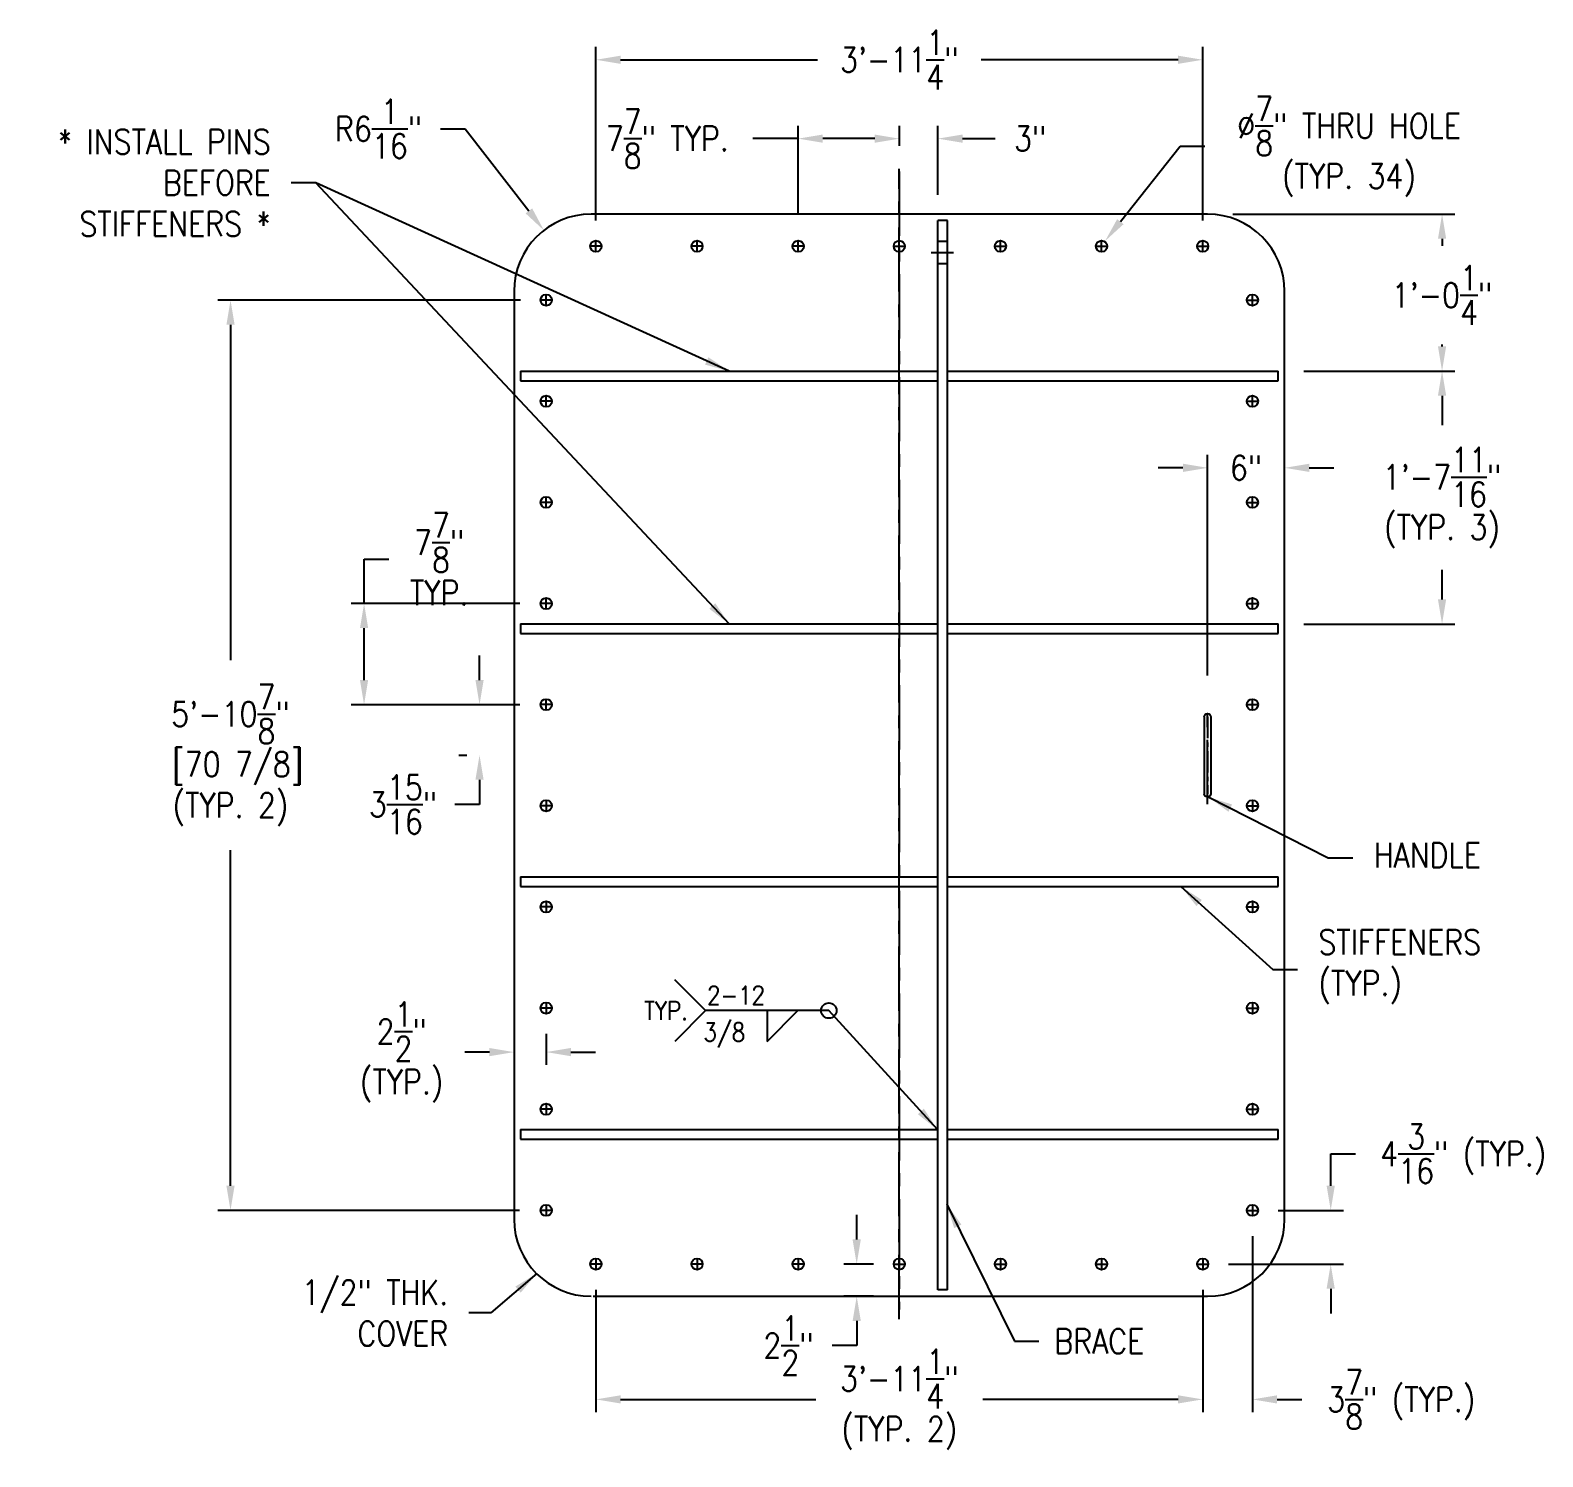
# Model space of a CAD drawing. Extents: x -219 to 1080, y 12 to 426.
# Drawn here: x -219 to -101.2, y 177.7 to 288.8 of the extents above; entities that cross this region are included whole.
import ezdxf
from ezdxf.enums import TextEntityAlignment as Align

# ---------------------------------------------------------------- set-up
doc = ezdxf.new("R2010")
doc.units = 0
doc.header["$LTSCALE"] = 4
doc.header["$MEASUREMENT"] = 0
doc.header["$PDMODE"] = 33
doc.header["$PDSIZE"] = -0.5
doc.linetypes.add('CENTER', pattern=[2, 1.25, -0.25, 0.25, -0.25])
doc.layers.get('Defpoints').update_dxf_attribs({"linetype": 'CONTINUOUS'})
for name, color, linetype in [('CENTER', 6, 'CENTER'), ('COVER', 3, 'CONTINUOUS'), ('DIM', 1, 'CONTINUOUS'), ('EXTERNALS', 3, 'CONTINUOUS'), ('HANDLE', 2, 'CONTINUOUS'), ('muoto', 4, 'CONTINUOUS'), ('SHOP TAG', 11, 'CONTINUOUS')]:
    doc.layers.add(name, color=color, linetype=linetype)
doc.styles.add('ROMANS', font='ROMANS.shx', dxfattribs={"width": 0.85, "height": 1.92})
doc.styles.get("Standard").update_dxf_attribs({"font": 'sanss___.ttf'})
doc.dimstyles.get("Standard").update_dxf_attribs({"dimtxt": 0.18, "dimasz": 0.18, "dimexe": 0.18, "dimexo": 0.0625, "dimgap": 0.09, "dimtad": 0, "dimtih": 1, "dimtoh": 1, "dimdec": 4, "dimzin": 0, "dimdsep": 46, "dimtxsty": 'Standard', "dimcen": 0.09, "dimadec": 0, "dimazin": 0, "dimtfac": 1, "dimtdec": 4, "dimtofl": 0, "dimtmove": 0, "dimatfit": 3, "dimfxl": 1, "dimtolj": 1, "dimtzin": 0, "dimarcsym": 0})

# ---------------------------------------------------------------- blocks, each defined once
blk = doc.blocks.new('*D49')
at = {"layer": 'Defpoints', "color": 0, "transparency": 16777216}
for p in [(-178.79, 267.8), (-203.37, 196.93), (-178.86, 196.93)]:
    blk.add_point(p, dxfattribs=at)
at = {"layer": 'DIM', "color": 0, "lineweight": -2, "transparency": 16777216}
for p, q in [((-180.79, 267.8), (-204.37, 267.8)), ((-203.37, 265.88), (-203.37, 239.77)), ((-203.37, 198.85), (-203.37, 224.96)), ((-180.86, 196.93), (-204.37, 196.93))]:
    blk.add_line(p, q, dxfattribs=at)
at = {"layer": 'DIM', "color": 0, "transparency": 16777216}
for points in [[(-203.69, 265.88), (-203.05, 265.88), (-203.37, 267.8)], [(-203.69, 198.85), (-203.05, 198.85), (-203.37, 196.93)]]:
    blk.add_solid(points, dxfattribs=at)
at = {"layer": 'DIM', "color": 0, "transparency": 16777216, "insert": (-203.37, 232.37), "char_height": 1.92, "attachment_point": 5, "style": 'ROMANS'}
blk.add_mtext('\\A1;5\'-10{\\H1x;\\S7/8;}"\\P [70 7/8]\\P(TYP. 2)', dxfattribs=at)
blk = doc.blocks.new('*D50')
at = {"layer": 'Defpoints', "color": 0, "transparency": 16777216}
for p in [(-123.79, 196.93), (-117.7, 196.93), (-127.67, 192.74)]:
    blk.add_point(p, dxfattribs=at)
at = {"layer": 'DIM', "color": 0, "lineweight": -2, "transparency": 16777216}
for p, q in [((-117.7, 198.85), (-117.7, 201.33)), ((-117.7, 201.33), (-115.78, 201.33)), ((-121.79, 196.93), (-116.7, 196.93)), ((-125.67, 192.74), (-116.7, 192.74)), ((-117.7, 190.82), (-117.7, 188.9))]:
    blk.add_line(p, q, dxfattribs=at)
at = {"layer": 'DIM', "color": 0, "transparency": 16777216}
for points in [[(-118.02, 198.85), (-117.38, 198.85), (-117.7, 196.93)], [(-118.02, 190.82), (-117.38, 190.82), (-117.7, 192.74)]]:
    blk.add_solid(points, dxfattribs=at)
at = {"layer": 'DIM', "color": 0, "transparency": 16777216, "insert": (-107.38, 201.33), "char_height": 1.92, "attachment_point": 5, "style": 'ROMANS'}
blk.add_mtext('\\A1;4{\\H1x;\\S3/16;}" (TYP.)', dxfattribs=at)
blk = doc.blocks.new('*D51')
at = {"layer": 'Defpoints', "color": 0, "transparency": 16777216}
for p in [(-174.92, 192.74), (-127.67, 192.74), (-127.67, 182.21)]:
    blk.add_point(p, dxfattribs=at)
at = {"layer": 'DIM', "color": 0, "lineweight": -2, "transparency": 16777216}
for p, q in [((-174.92, 190.74), (-174.92, 181.21)), ((-127.67, 190.74), (-127.67, 181.21)), ((-173, 182.21), (-157.79, 182.21)), ((-129.59, 182.21), (-144.8, 182.21))]:
    blk.add_line(p, q, dxfattribs=at)
at = {"layer": 'DIM', "color": 0, "transparency": 16777216}
for points in [[(-173, 182.53), (-173, 181.89), (-174.92, 182.21)], [(-129.59, 182.53), (-129.59, 181.89), (-127.67, 182.21)]]:
    blk.add_solid(points, dxfattribs=at)
at = {"layer": 'DIM', "color": 0, "transparency": 16777216, "insert": (-151.29, 182.21), "char_height": 1.92, "attachment_point": 5, "style": 'ROMANS'}
blk.add_mtext('\\A1;3\'-11{\\H1x;\\S1/4;}"\\P(TYP. 2)', dxfattribs=at)
blk = doc.blocks.new('*D52')
at = {"layer": 'Defpoints', "color": 0, "transparency": 16777216}
for p in [(-123.79, 196.93), (-127.67, 192.74), (-123.79, 182.21)]:
    blk.add_point(p, dxfattribs=at)
at = {"layer": 'DIM', "color": 0, "lineweight": -2, "transparency": 16777216}
for p, q in [((-123.79, 194.93), (-123.79, 181.21)), ((-127.67, 190.74), (-127.67, 181.21)), ((-129.59, 182.21), (-131.51, 182.21)), ((-121.87, 182.21), (-119.95, 182.21))]:
    blk.add_line(p, q, dxfattribs=at)
at = {"layer": 'DIM', "color": 0, "transparency": 16777216}
for points in [[(-129.59, 182.53), (-129.59, 181.89), (-127.67, 182.21)], [(-121.87, 182.53), (-121.87, 181.89), (-123.79, 182.21)]]:
    blk.add_solid(points, dxfattribs=at)
at = {"layer": 'DIM', "color": 0, "transparency": 16777216, "insert": (-112.21, 182.21), "char_height": 1.92, "attachment_point": 5, "style": 'ROMANS'}
blk.add_mtext('\\A1;3{\\H1x;\\S7/8;}" (TYP.)', dxfattribs=at)
blk = doc.blocks.new('*D53')
at = {"layer": 'Defpoints', "color": 0, "transparency": 16777216}
for p in [(-181.29, 212.68), (-178.79, 212.68), (-181.29, 209.25)]:
    blk.add_point(p, dxfattribs=at)
at = {"layer": 'DIM', "color": 0, "lineweight": -2, "transparency": 16777216}
for p, q in [((-181.29, 210.68), (-181.29, 208.25)), ((-178.79, 210.68), (-178.79, 208.25)), ((-183.21, 209.25), (-185.13, 209.25)), ((-176.87, 209.25), (-174.95, 209.25))]:
    blk.add_line(p, q, dxfattribs=at)
at = {"layer": 'DIM', "color": 0, "transparency": 16777216}
for points in [[(-183.21, 209.57), (-183.21, 208.93), (-181.29, 209.25)], [(-176.87, 209.57), (-176.87, 208.93), (-178.79, 209.25)]]:
    blk.add_solid(points, dxfattribs=at)
at = {"layer": 'DIM', "color": 0, "transparency": 16777216, "insert": (-190.04, 209.25), "char_height": 1.92, "attachment_point": 5, "style": 'ROMANS'}
blk.add_mtext('\\A1;2{\\H1x;\\S1/2;}"\\P(TYP.)', dxfattribs=at)
blk = doc.blocks.new('*D54')
at = {"layer": 'Defpoints', "color": 0, "transparency": 16777216}
for p in [(-154.61, 192.74), (-151.29, 192.74), (-151.29, 190.24)]:
    blk.add_point(p, dxfattribs=at)
at = {"layer": 'DIM', "color": 0, "lineweight": -2, "transparency": 16777216}
for p, q in [((-154.61, 194.66), (-154.61, 196.58)), ((-153.29, 192.74), (-155.61, 192.74)), ((-153.29, 190.24), (-155.61, 190.24)), ((-154.61, 188.32), (-154.61, 186.4)), ((-154.61, 186.4), (-156.53, 186.4))]:
    blk.add_line(p, q, dxfattribs=at)
at = {"layer": 'DIM', "color": 0, "transparency": 16777216}
for points in [[(-154.93, 194.66), (-154.29, 194.66), (-154.61, 192.74)], [(-154.93, 188.32), (-154.29, 188.32), (-154.61, 190.24)]]:
    blk.add_solid(points, dxfattribs=at)
at = {"layer": 'DIM', "color": 0, "transparency": 16777216, "insert": (-159.92, 186.4), "char_height": 1.92, "attachment_point": 5, "style": 'ROMANS'}
blk.add_mtext('\\A1;2{\\H1x;\\S1/2;}"', dxfattribs=at)
blk = doc.blocks.new('*D73')
at = {"layer": 'Defpoints', "color": 0, "transparency": 16777216}
for p in [(-127.67, 286.51), (-174.92, 271.99), (-127.67, 271.99)]:
    blk.add_point(p, dxfattribs=at)
at = {"layer": 'DIM', "color": 0, "lineweight": -2, "transparency": 16777216}
for p, q in [((-174.92, 273.99), (-174.92, 287.51)), ((-127.67, 273.99), (-127.67, 287.51)), ((-173, 286.51), (-157.67, 286.51)), ((-129.59, 286.51), (-144.91, 286.51))]:
    blk.add_line(p, q, dxfattribs=at)
at = {"layer": 'DIM', "color": 0, "transparency": 16777216}
for points in [[(-173, 286.83), (-173, 286.19), (-174.92, 286.51)], [(-129.59, 286.83), (-129.59, 286.19), (-127.67, 286.51)]]:
    blk.add_solid(points, dxfattribs=at)
at = {"layer": 'DIM', "color": 0, "transparency": 16777216, "insert": (-151.29, 286.51), "char_height": 1.92, "attachment_point": 5, "style": 'ROMANS'}
blk.add_mtext('\\A1;3\'-11{\\H1x;\\S1/4;}"', dxfattribs=at)
blk = doc.blocks.new('*D75')
at = {"layer": 'Defpoints', "color": 0, "transparency": 16777216}
for p in [(-121.29, 254.74), (-127.29, 236.56), (-121.29, 232.37)]:
    blk.add_point(p, dxfattribs=at)
at = {"layer": 'DIM', "color": 0, "lineweight": -2, "transparency": 16777216}
for p, q in [((-127.29, 238.56), (-127.29, 255.74)), ((-121.29, 234.37), (-121.29, 255.74)), ((-129.21, 254.74), (-131.13, 254.74)), ((-119.37, 254.74), (-117.45, 254.74))]:
    blk.add_line(p, q, dxfattribs=at)
at = {"layer": 'DIM', "color": 0, "transparency": 16777216}
for points in [[(-129.21, 255.06), (-129.21, 254.42), (-127.29, 254.74)], [(-119.37, 255.06), (-119.37, 254.42), (-121.29, 254.74)]]:
    blk.add_solid(points, dxfattribs=at)
at = {"layer": 'DIM', "color": 0, "transparency": 16777216, "insert": (-124.29, 254.74), "char_height": 1.92, "attachment_point": 5, "style": 'ROMANS'}
blk.add_mtext('\\A1;6"', dxfattribs=at)
blk = doc.blocks.new('*D76')
at = {"layer": 'Defpoints', "color": 0, "transparency": 16777216}
for p in [(-121.79, 262.27), (-121.79, 242.58), (-109.03, 242.58)]:
    blk.add_point(p, dxfattribs=at)
at = {"layer": 'DIM', "color": 0, "lineweight": -2, "transparency": 16777216}
for p, q in [((-119.79, 262.27), (-108.03, 262.27)), ((-109.03, 260.35), (-109.03, 258.05)), ((-109.03, 244.5), (-109.03, 246.8)), ((-119.79, 242.58), (-108.03, 242.58))]:
    blk.add_line(p, q, dxfattribs=at)
at = {"layer": 'DIM', "color": 0, "transparency": 16777216}
for points in [[(-109.35, 260.35), (-108.71, 260.35), (-109.03, 262.27)], [(-109.35, 244.5), (-108.71, 244.5), (-109.03, 242.58)]]:
    blk.add_solid(points, dxfattribs=at)
at = {"layer": 'DIM', "color": 0, "transparency": 16777216, "insert": (-109.03, 252.42), "char_height": 1.92, "attachment_point": 5, "style": 'ROMANS'}
blk.add_mtext('\\A1;1\'-7{\\H1x;\\S11/16;}"\\P(TYP. 3)', dxfattribs=at)
blk = doc.blocks.new('*D77')
at = {"layer": 'Defpoints', "color": 0, "transparency": 16777216}
for p in [(-127.32, 274.49), (-121.79, 262.27), (-109.03, 262.27)]:
    blk.add_point(p, dxfattribs=at)
at = {"layer": 'DIM', "color": 0, "lineweight": -2, "transparency": 16777216}
for p, q in [((-125.32, 274.49), (-108.03, 274.49)), ((-109.03, 272.57), (-109.03, 272.02)), ((-109.03, 264.19), (-109.03, 264.34)), ((-119.79, 262.27), (-108.03, 262.27))]:
    blk.add_line(p, q, dxfattribs=at)
at = {"layer": 'DIM', "color": 0, "transparency": 16777216}
for points in [[(-109.35, 272.57), (-108.71, 272.57), (-109.03, 274.49)], [(-109.35, 264.19), (-108.71, 264.19), (-109.03, 262.27)]]:
    blk.add_solid(points, dxfattribs=at)
at = {"layer": 'DIM', "color": 0, "transparency": 16777216, "insert": (-109.03, 268.18), "char_height": 1.92, "attachment_point": 5, "style": 'ROMANS'}
blk.add_mtext('\\A1;1\'-0{\\H1x;\\S1/4;}"', dxfattribs=at)
blk = doc.blocks.new('*D78')
at = {"layer": 'Defpoints', "color": 0, "transparency": 16777216}
for p in [(-135.27, 272.4), (-135.82, 271.72)]:
    blk.add_point(p, dxfattribs=at)
at = {"layer": 'DIM', "color": 0, "lineweight": -2, "transparency": 16777216}
for p, q in [((-129.43, 279.76), (-134.08, 273.9)), ((-127.51, 279.76), (-129.43, 279.76))]:
    blk.add_line(p, q, dxfattribs=at)
at = {"layer": 'DIM', "color": 0, "transparency": 16777216}
blk.add_solid([(-134.33, 274.1), (-133.83, 273.71), (-135.27, 272.4)], dxfattribs=at)
at = {"layer": 'DIM', "color": 0, "transparency": 16777216, "insert": (-116.27, 279.76), "char_height": 1.92, "attachment_point": 5, "style": 'ROMANS'}
blk.add_mtext('\\A1;∅{\\H1x;\\S7/8;}" THRU HOLE\\P(TYP. 34)', dxfattribs=at)
blk = doc.blocks.new('*D79')
at = {"layer": 'Defpoints', "color": 0, "transparency": 16777216}
for p in [(-159.17, 280.37), (-151.29, 277.81), (-159.17, 272.43)]:
    blk.add_point(p, dxfattribs=at)
at = {"layer": 'DIM', "color": 0, "lineweight": -2, "transparency": 16777216}
for p, q in [((-159.17, 280.37), (-162.71, 280.37)), ((-159.17, 274.43), (-159.17, 281.37)), ((-153.21, 280.37), (-157.25, 280.37)), ((-151.29, 279.81), (-151.29, 281.37))]:
    blk.add_line(p, q, dxfattribs=at)
at = {"layer": 'DIM', "color": 0, "transparency": 16777216}
for points in [[(-157.25, 280.69), (-157.25, 280.05), (-159.17, 280.37)], [(-153.21, 280.69), (-153.21, 280.05), (-151.29, 280.37)]]:
    blk.add_solid(points, dxfattribs=at)
at = {"layer": 'DIM', "color": 0, "transparency": 16777216, "insert": (-169.36, 280.37), "char_height": 1.92, "attachment_point": 5, "style": 'ROMANS'}
blk.add_mtext('\\A1;7{\\H1x;\\S7/8;}" TYP.', dxfattribs=at)
blk = doc.blocks.new('*D80')
at = {"layer": 'Defpoints', "color": 0, "transparency": 16777216}
for p in [(-151.29, 280.37), (-151.29, 277.81), (-148.29, 273.99)]:
    blk.add_point(p, dxfattribs=at)
at = {"layer": 'DIM', "color": 0, "lineweight": -2, "transparency": 16777216}
for p, q in [((-153.21, 280.37), (-155.13, 280.37)), ((-151.29, 279.81), (-151.29, 281.37)), ((-148.29, 275.99), (-148.29, 281.37)), ((-146.37, 280.37), (-143.83, 280.37))]:
    blk.add_line(p, q, dxfattribs=at)
at = {"layer": 'DIM', "color": 0, "transparency": 16777216}
for points in [[(-153.21, 280.69), (-153.21, 280.05), (-151.29, 280.37)], [(-146.37, 280.69), (-146.37, 280.05), (-148.29, 280.37)]]:
    blk.add_solid(points, dxfattribs=at)
at = {"layer": 'DIM', "color": 0, "transparency": 16777216, "insert": (-141.1, 280.37), "char_height": 1.92, "attachment_point": 5, "style": 'ROMANS'}
blk.add_mtext('\\A1;3"', dxfattribs=at)
blk = doc.blocks.new('A$C2AA304DA')
at = {"layer": 'CENTER'}
blk.add_line((-9, 0), (9, 0), dxfattribs=at)
at = {"layer": 'HANDLE'}
for p, q in [((-9, 0.75), (9, 0.75)), ((-9, -0.75), (9, -0.75))]:
    blk.add_line(p, q, dxfattribs=at)
for centre, start, end in [((-9, 0), 90, 270), ((9, 0), 270, 90)]:
    blk.add_arc(centre, 0.75, start, end, dxfattribs=at)
blk = doc.blocks.new('A$C671220FA')
at = {"layer": 'CENTER'}
blk.add_line((0, -3.8), (0, 4.2), dxfattribs=at)
at = {"layer": 'CENTER', "xscale": 0.3333333333333428, "yscale": 0.3333333333333428, "zscale": 0.3333333333333428, "rotation": 270}
blk.add_blockref('A$C2AA304DA', (0, 0), dxfattribs=at)
blk = doc.blocks.new('*D81')
at = {"layer": 'Defpoints', "color": 0, "transparency": 16777216}
for p in [(-183.98, 236.3), (-178.85, 236.3), (-183.59, 232.37)]:
    blk.add_point(p, dxfattribs=at)
at = {"layer": 'DIM', "color": 0, "lineweight": -2, "transparency": 16777216}
for p, q in [((-183.98, 238.22), (-183.98, 240.14)), ((-180.85, 236.3), (-184.98, 236.3)), ((-185.59, 232.37), (-184.98, 232.37)), ((-183.98, 230.45), (-183.98, 228.53)), ((-183.98, 228.53), (-185.9, 228.53))]:
    blk.add_line(p, q, dxfattribs=at)
at = {"layer": 'DIM', "color": 0, "transparency": 16777216}
for points in [[(-184.3, 238.22), (-183.66, 238.22), (-183.98, 236.3)], [(-184.3, 230.45), (-183.66, 230.45), (-183.98, 232.37)]]:
    blk.add_solid(points, dxfattribs=at)
at = {"layer": 'DIM', "color": 0, "transparency": 16777216, "insert": (-189.94, 228.53), "char_height": 1.92, "attachment_point": 5, "style": 'ROMANS'}
blk.add_mtext('\\A1;3{\\H1x;\\S15/16;}"', dxfattribs=at)
blk = doc.blocks.new('*D82')
at = {"layer": 'Defpoints', "color": 0, "transparency": 16777216}
for p in [(-192.97, 244.18), (-178.85, 244.18), (-178.85, 236.3)]:
    blk.add_point(p, dxfattribs=at)
at = {"layer": 'DIM', "color": 0, "lineweight": -2, "transparency": 16777216}
for p, q in [((-192.97, 244.18), (-192.97, 247.64)), ((-192.97, 247.64), (-191.05, 247.64)), ((-180.85, 244.18), (-193.97, 244.18)), ((-192.97, 238.22), (-192.97, 242.26)), ((-180.85, 236.3), (-193.97, 236.3))]:
    blk.add_line(p, q, dxfattribs=at)
at = {"layer": 'DIM', "color": 0, "transparency": 16777216}
for points in [[(-193.29, 242.26), (-192.65, 242.26), (-192.97, 244.18)], [(-193.29, 238.22), (-192.65, 238.22), (-192.97, 236.3)]]:
    blk.add_solid(points, dxfattribs=at)
at = {"layer": 'DIM', "color": 0, "transparency": 16777216, "insert": (-187.12, 247.64), "char_height": 1.92, "attachment_point": 5, "style": 'ROMANS'}
blk.add_mtext('\\A1;7{\\H1x;\\S7/8;}" \\PTYP.', dxfattribs=at)
blk = doc.blocks.new('*D83')
at = {"layer": 'Defpoints', "color": 0, "transparency": 16777216}
for p in [(-178.96, 273.22), (-175.26, 268.46)]:
    blk.add_point(p, dxfattribs=at)
at = {"layer": 'DIM', "color": 0, "lineweight": -2, "transparency": 16777216}
for p, q in [((-187.01, 281.13), (-185.09, 281.13)), ((-185.09, 281.13), (-180.14, 274.74))]:
    blk.add_line(p, q, dxfattribs=at)
at = {"layer": 'DIM', "color": 0, "transparency": 16777216}
blk.add_solid([(-179.88, 274.94), (-180.39, 274.55), (-178.96, 273.22)], dxfattribs=at)
at = {"layer": 'DIM', "color": 0, "transparency": 16777216, "insert": (-191.84, 281.13), "char_height": 1.92, "attachment_point": 5, "style": 'ROMANS'}
blk.add_mtext('\\A1;R6{\\H1x;\\S1/16;}"', dxfattribs=at)

msp = doc.modelspace()

# ---------------------------------------------------------------- linework, layer by layer
at = {"layer": 'CENTER'}
for p, q in [((-151.29321, 188.46356), (-151.29321, 278.02449)), ((-151.29321, 277.81166), (-151.29321, 189.20454)), ((-174.91821, 271.53775), (-174.91821, 272.44326)), ((-167.04321, 271.53775), (-167.04321, 272.44326)), ((-159.16821, 271.53775), (-159.16821, 272.44326)), ((-151.29321, 271.53775), (-151.29321, 272.44326)), ((-143.41821, 271.53775), (-143.41821, 272.44326)), ((-135.54321, 271.53775), (-135.54321, 272.44326)), ((-127.66821, 271.53775), (-127.66821, 272.44326)), ((-174.45715, 271.9905), (-175.37927, 271.9905)), ((-166.58215, 271.9905), (-167.50427, 271.9905)), ((-158.70715, 271.9905), (-159.62927, 271.9905)), ((-151.75427, 271.9905), (-150.83215, 271.9905)), ((-147.07265, 271.4905), (-148.81941, 271.4905)), ((-143.87927, 271.9905), (-142.95715, 271.9905)), ((-136.00427, 271.9905), (-135.08215, 271.9905)), ((-128.12927, 271.9905), (-127.20715, 271.9905)), ((-178.3287, 267.803), (-179.25082, 267.803)), ((-178.78976, 267.35025), (-178.78976, 268.25576)), ((-124.25427, 267.803), (-123.33215, 267.803)), ((-123.79321, 267.35025), (-123.79321, 268.25576)), ((-178.78976, 259.47525), (-178.78976, 260.38076)), ((-123.79321, 259.47525), (-123.79321, 260.38076)), ((-178.3287, 259.928), (-179.25082, 259.928)), ((-124.25427, 259.928), (-123.33215, 259.928)), ((-178.3287, 252.053), (-179.25082, 252.053)), ((-178.78976, 251.60025), (-178.78976, 252.50576)), ((-124.25427, 252.053), (-123.33215, 252.053)), ((-123.79321, 251.60025), (-123.79321, 252.50576)), ((-178.3287, 244.17554), (-179.25082, 244.17554)), ((-178.78976, 243.72279), (-178.78976, 244.6283)), ((-124.25427, 244.17554), (-123.33215, 244.17554)), ((-123.79321, 243.72279), (-123.79321, 244.6283)), ((-178.78976, 235.85025), (-178.78976, 236.75576)), ((-123.79321, 235.85025), (-123.79321, 236.75576)), ((-178.3287, 236.303), (-179.25082, 236.303)), ((-124.25427, 236.303), (-123.33215, 236.303)), ((-178.78976, 228.88076), (-178.78976, 227.97525)), ((-123.79321, 228.88076), (-123.79321, 227.97525)), ((-178.3287, 228.428), (-179.25082, 228.428)), ((-124.25427, 228.428), (-123.33215, 228.428)), ((-178.3287, 220.55546), (-179.25082, 220.55546)), ((-178.78976, 221.00822), (-178.78976, 220.10271)), ((-124.25427, 220.55546), (-123.33215, 220.55546)), ((-123.79321, 221.00822), (-123.79321, 220.10271)), ((-178.3287, 212.678), (-179.25082, 212.678)), ((-178.78976, 213.13076), (-178.78976, 212.22525)), ((-124.25427, 212.678), (-123.33215, 212.678)), ((-123.79321, 213.13076), (-123.79321, 212.22525)), ((-178.78976, 205.25576), (-178.78976, 204.35025)), ((-123.79321, 205.25576), (-123.79321, 204.35025)), ((-178.3287, 204.803), (-179.25082, 204.803)), ((-124.25427, 204.803), (-123.33215, 204.803)), ((-178.3287, 196.928), (-179.25082, 196.928)), ((-178.78976, 197.38076), (-178.78976, 196.47525)), ((-124.25427, 196.928), (-123.33215, 196.928)), ((-123.79321, 197.38076), (-123.79321, 196.47525)), ((-174.91821, 193.19326), (-174.91821, 192.28775)), ((-167.04321, 193.19326), (-167.04321, 192.28775)), ((-159.16821, 193.19326), (-159.16821, 192.28775)), ((-151.29321, 193.19326), (-151.29321, 192.28775)), ((-143.41821, 193.19326), (-143.41821, 192.28775)), ((-135.54321, 193.19326), (-135.54321, 192.28775)), ((-127.66821, 193.19326), (-127.66821, 192.28775)), ((-174.45715, 192.7405), (-175.37927, 192.7405)), ((-166.58215, 192.7405), (-167.50427, 192.7405)), ((-158.70715, 192.7405), (-159.62927, 192.7405)), ((-151.75427, 192.7405), (-150.83215, 192.7405)), ((-143.87927, 192.7405), (-142.95715, 192.7405)), ((-136.00427, 192.7405), (-135.08215, 192.7405)), ((-128.12927, 192.7405), (-127.20715, 192.7405))]:
    msp.add_line(p, q, dxfattribs=at)
at = {"layer": 'COVER'}
for p, q in [((-127.29321, 274.4905), (-175.29321, 274.4905)), ((-147.54321, 273.9905), (-148.29321, 273.9905)), ((-147.54321, 272.3655), (-148.29321, 272.3655)), ((-147.54321, 270.6155), (-148.29321, 270.6155)), ((-181.29321, 268.4905), (-181.29321, 196.2405)), ((-121.29321, 196.2405), (-121.29321, 268.4905)), ((-180.79321, 262.26708), (-180.79321, 261.51708)), ((-121.79321, 261.51708), (-121.79321, 262.26708)), ((-180.79321, 242.58204), (-180.79321, 241.83204)), ((-121.79321, 241.83204), (-121.79321, 242.58204)), ((-180.79321, 222.897), (-180.79321, 222.147)), ((-121.79321, 222.147), (-121.79321, 222.897)), ((-180.79321, 203.21196), (-180.79321, 202.46196)), ((-121.79321, 202.46196), (-121.79321, 203.21196)), ((-175.14199, 190.2405), (-127.32446, 190.2405)), ((-147.54321, 190.7405), (-148.29321, 190.7405))]:
    msp.add_line(p, q, dxfattribs=at)
for centre in [(-174.91821, 271.9905), (-167.04321, 271.9905), (-159.16821, 271.9905), (-151.29321, 271.9905), (-151.29321, 271.9905), (-143.41821, 271.9905), (-135.54321, 271.9905), (-127.66821, 271.9905), (-178.78976, 267.803), (-123.79321, 267.803), (-178.78976, 259.928), (-123.79321, 259.928), (-178.78976, 252.053), (-123.79321, 252.053), (-178.78976, 244.17554), (-123.79321, 244.17554), (-178.78976, 236.303), (-123.79321, 236.303), (-178.78976, 228.428), (-123.79321, 228.428), (-178.78976, 220.55546), (-123.79321, 220.55546), (-178.78976, 212.678), (-123.79321, 212.678), (-178.78976, 204.803), (-123.79321, 204.803), (-178.78976, 196.928), (-123.79321, 196.928), (-174.91821, 192.7405), (-167.04321, 192.7405), (-159.16821, 192.7405), (-151.29321, 192.7405), (-143.41821, 192.7405), (-135.54321, 192.7405), (-127.66821, 192.7405)]:
    msp.add_circle(centre, 0.4375, dxfattribs=at)
for centre, start, end in [((-175.29321, 268.4905), 90, 180), ((-127.29321, 268.4905), 0, 90), ((-175.29321, 196.2405), 180, 270), ((-127.29321, 196.2405), 270, 0)]:
    msp.add_arc(centre, 6, start, end, dxfattribs=at)
at = {"layer": 'DIM'}
for p, q in [((-166.38301, 212.48153), (-168.78301, 214.88153)), ((-166.38301, 212.48153), (-168.78301, 210.08153)), ((-156.78301, 212.48153), (-166.38301, 212.48153)), ((-161.58301, 210.08153), (-159.18301, 212.48153)), ((-161.58301, 212.48153), (-161.58301, 210.08153))]:
    msp.add_line(p, q, dxfattribs=at)
msp.add_circle((-156.78301, 212.48153), 0.6, dxfattribs=at)
at = {"layer": 'EXTERNALS'}
for p, q in [((-148.29321, 190.7405), (-148.29321, 273.9905)), ((-147.54321, 190.7405), (-147.54321, 273.9905)), ((-180.79321, 262.26708), (-148.29321, 262.26708)), ((-180.79321, 261.51708), (-148.29321, 261.51708)), ((-147.54321, 262.26708), (-121.79321, 262.26708)), ((-147.54321, 261.51708), (-121.79321, 261.51708)), ((-180.79321, 242.58204), (-148.29321, 242.58204)), ((-180.79321, 241.83204), (-148.29321, 241.83204)), ((-147.5058, 242.58204), (-121.79321, 242.58204)), ((-147.5058, 241.83204), (-121.79321, 241.83204)), ((-180.79321, 222.897), (-148.29321, 222.897)), ((-147.5058, 222.897), (-121.79321, 222.897)), ((-180.79321, 222.147), (-148.29321, 222.147)), ((-147.5058, 222.147), (-121.79321, 222.147)), ((-180.79321, 203.21196), (-148.32175, 203.21196)), ((-147.57175, 203.21196), (-121.79321, 203.21196)), ((-180.79321, 202.46196), (-148.32175, 202.46196)), ((-147.57175, 202.46196), (-121.79321, 202.46196))]:
    msp.add_line(p, q, dxfattribs=at)
at = {"layer": 'muoto'}
msp.add_circle((-151.29321, 192.7405), 0.4375, dxfattribs=at)

# ---------------------------------------------------------------- block references
at = {"layer": 'DIM', "xscale": -1}
msp.add_blockref('A$C671220FA', (-127.29321, 232.35658), dxfattribs=at)

# ---------------------------------------------------------------- texts
at = {"layer": 'DIM', "style": 'ROMANS', "width": 0.85}
for s, p in [('2-12', (-166.25873, 212.95371)), ('3/8', (-166.54293, 210.08153))]:
    msp.add_text(s, height=1.44, dxfattribs=at).set_placement(p)
msp.add_text('TYP.', height=1.44, dxfattribs=at).set_placement((-169.46649, 212.48153), align=Align.MIDDLE_CENTER)
at = {"layer": 'DIM', "char_height": 1.92, "style": 'ROMANS'}
for s, insert, attachment_point in [('HANDLE', (-114.33483, 224.57628), 4), ('STIFFENERS\\P(TYP.)', (-118.65386, 215.89642), 4), ('1/2" THK.\\PCOVER', (-186.41889, 188.937), 6), ('BRACE', (-139.21575, 186.73415), 4)]:
    msp.add_mtext(s, dxfattribs=dict(at, insert=insert, attachment_point=attachment_point))
at = {"layer": 'SHOP TAG', "insert": (-200.23535, 276.92918), "char_height": 1.92, "attachment_point": 6, "style": 'ROMANS'}
msp.add_mtext('* INSTALL PINS \\PBEFORE \\PSTIFFENERS *', dxfattribs=at)

# ---------------------------------------------------------------- dimensions: what is measured, and where the dimension line sits
at = {"layer": 'DIM'}
dim = msp.add_linear_dim(base=(-127.66821, 286.50518), p1=(-174.91821, 271.9905), p2=(-127.66821, 271.9905), dimstyle='Standard', override={"dimscale": 16, "dimtxt": 1.92, "dimasz": 0.12, "dimexe": 0.0625, "dimexo": 0.125, "dimgap": 0.1, "dimzin": 3, "dimlunit": 4, "dimpost": '\\X', "dimtxsty": 'ROMANS', "dimcen": 0}, dxfattribs=at)
dim.commit()
dim.dimension.update_dxf_attribs({"geometry": '*D73', "text_midpoint": (-151.29321, 286.50518)})
dim = msp.add_diameter_dim_2p(p1=(-135.81516, 271.71515), p2=(-135.27125, 272.40057), text='<> THRU HOLE\\P(TYP. 34)', dimstyle='Standard', override={"dimscale": 16, "dimtxt": 1.92, "dimasz": 0.12, "dimexe": 0.0625, "dimexo": 0.125, "dimgap": 0.1, "dimzin": 3, "dimlunit": 4, "dimpost": '\\X', "dimtxsty": 'ROMANS', "dimcen": 0}, dxfattribs=at)
dim.commit()
dim.dimension.update_dxf_attribs({"geometry": '*D78', "text_midpoint": (-116.27184, 279.76354), "dimtype": 163})
dim = msp.add_radius_dim(center=(-175.261956, 268.459253), mpoint=(-178.958469, 273.224939), dimstyle='Standard', override={"dimscale": 16, "dimtxt": 1.92, "dimasz": 0.12, "dimexe": 0.0625, "dimexo": 0.125, "dimgap": 0.1, "dimzin": 3, "dimlunit": 4, "dimpost": '\\X', "dimtxsty": 'ROMANS', "dimcen": 0}, dxfattribs=at)
dim.commit()
dim.dimension.update_dxf_attribs({"geometry": '*D83', "text_midpoint": (-191.835565, 281.130488), "dimtype": 164})
for base, p1, p2, angle, text, picture, middle in [((-159.16821, 280.36966), (-151.29321, 277.81166), (-159.16821, 272.428), 180, '<> TYP.', '*D79', (-169.36192, 280.36966)), ((-203.36633, 196.928), (-178.78976, 267.803), (-178.86056, 196.928), 90, '<>[]\\P(TYP. 2)', '*D49', (-203.36633, 232.3655)), ((-192.96761, 244.17554), (-178.85226, 236.30153), (-178.85226, 244.17554), 90, '<> \\PTYP.', '*D82', (-187.11618, 247.63958)), ((-117.69947, 196.928), (-127.66821, 192.7405), (-123.79321, 196.928), 90, '<> (TYP.)', '*D50', (-107.37947, 201.32849))]:
    dim = msp.add_linear_dim(base=base, p1=p1, p2=p2, angle=angle, text=text, dimstyle='Standard', override={"dimscale": 16, "dimtxt": 1.92, "dimasz": 0.12, "dimexe": 0.0625, "dimexo": 0.125, "dimgap": 0.1, "dimzin": 3, "dimlunit": 4, "dimpost": '\\X', "dimtxsty": 'ROMANS', "dimcen": 0}, dxfattribs=at)
    dim.commit()
    dim.dimension.update_dxf_attribs({"geometry": picture, "text_midpoint": middle, "dimtype": 160})
for base, p1, p2, angle, picture, middle in [((-151.29321, 280.36966), (-148.29321, 273.9905), (-151.29321, 277.81166), 180, '*D80', (-141.10464, 280.36966)), ((-109.02806, 262.26708), (-127.32446, 274.4905), (-121.79321, 262.26708), 90, '*D77', (-109.02806, 268.18417)), ((-183.97517, 236.30153), (-183.58768, 232.3655), (-178.85226, 236.30153), 90, '*D81', (-189.94317, 228.5255)), ((-154.6145, 192.7405), (-151.29321, 190.2405), (-151.29321, 192.7405), 90, '*D54', (-159.92193, 186.4005))]:
    dim = msp.add_linear_dim(base=base, p1=p1, p2=p2, angle=angle, dimstyle='Standard', override={"dimscale": 16, "dimtxt": 1.92, "dimasz": 0.12, "dimexe": 0.0625, "dimexo": 0.125, "dimgap": 0.1, "dimzin": 3, "dimlunit": 4, "dimpost": '\\X', "dimtxsty": 'ROMANS', "dimcen": 0}, dxfattribs=at)
    dim.commit()
    dim.dimension.update_dxf_attribs({"geometry": picture, "text_midpoint": middle, "dimtype": 160})
dim = msp.add_linear_dim(base=(-109.02806, 242.58204), p1=(-121.79321, 262.26708), p2=(-121.79321, 242.58204), angle=90, text='<>\\P(TYP. 3)', dimstyle='Standard', override={"dimscale": 16, "dimtxt": 1.92, "dimasz": 0.12, "dimexe": 0.0625, "dimexo": 0.125, "dimgap": 0.1, "dimzin": 3, "dimlunit": 4, "dimpost": '\\X', "dimtxsty": 'ROMANS', "dimcen": 0}, dxfattribs=at)
dim.commit()
dim.dimension.update_dxf_attribs({"geometry": '*D76', "text_midpoint": (-109.02806, 252.42456)})
dim = msp.add_linear_dim(base=(-121.29321, 254.73804), p1=(-127.29321, 236.55861), p2=(-121.29321, 232.3655), angle=180, dimstyle='Standard', override={"dimscale": 16, "dimtxt": 1.92, "dimasz": 0.12, "dimexe": 0.0625, "dimexo": 0.125, "dimgap": 0.1, "dimzin": 3, "dimlunit": 4, "dimpost": '\\X', "dimtxsty": 'ROMANS', "dimcen": 0}, dxfattribs=at)
dim.commit()
dim.dimension.update_dxf_attribs({"geometry": '*D75', "text_midpoint": (-124.29321, 254.73804)})
dim = msp.add_linear_dim(base=(-181.293206, 209.254049), p1=(-178.789762, 212.678003), p2=(-181.293206, 212.678003), text='<>\\P(TYP.)', dimstyle='Standard', override={"dimscale": 16, "dimtxt": 1.92, "dimasz": 0.12, "dimexe": 0.0625, "dimexo": 0.125, "dimgap": 0.1, "dimzin": 3, "dimlunit": 4, "dimpost": '\\X', "dimtxsty": 'ROMANS', "dimcen": 0}, dxfattribs=at)
dim.commit()
dim.dimension.update_dxf_attribs({"geometry": '*D53', "text_midpoint": (-190.036064, 209.254049), "dimtype": 160})
for base, p1, p2, text, picture, middle in [((-123.79321, 182.21112), (-127.66821, 192.7405), (-123.79321, 196.928), '<> (TYP.)', '*D52', (-112.21378, 182.21112)), ((-127.66821, 182.21112), (-174.91821, 192.7405), (-127.66821, 192.7405), '<>\\P(TYP. 2)', '*D51', (-151.29321, 182.21112))]:
    dim = msp.add_linear_dim(base=base, p1=p1, p2=p2, text=text, dimstyle='Standard', override={"dimscale": 16, "dimtxt": 1.92, "dimasz": 0.12, "dimexe": 0.0625, "dimexo": 0.125, "dimgap": 0.1, "dimzin": 3, "dimlunit": 4, "dimpost": '\\X', "dimtxsty": 'ROMANS', "dimcen": 0}, dxfattribs=at)
    dim.commit()
    dim.dimension.update_dxf_attribs({"geometry": picture, "text_midpoint": middle})

# ---------------------------------------------------------------- leaders
at = {"layer": 'DIM', "annotation_type": 0, "has_hookline": 1}
for points, hookline_direction in [([(-127.23071, 229.11452), (-117.8986, 224.36582), (-115.9786, 224.36582)], 0), ([(-129.36593, 222.147), (-122.21764, 215.68596), (-120.29764, 215.68596)], 0), ([(-147.58971, 197.40339), (-142.33575, 186.73415), (-140.41575, 186.73415)], 0), ([(-179.52669, 192.00702), (-183.10128, 188.937), (-184.81889, 188.937)], 1)]:
    msp.add_leader(points, dimstyle='Standard', override={"dimscale": 16, "dimtxt": 1.92, "dimasz": 0.12, "dimexe": 0.0625, "dimexo": 0.125, "dimgap": 0.1, "dimzin": 3, "dimlunit": 4, "dimpost": '\\X', "dimtxsty": 'ROMANS', "dimcen": 0}, dxfattribs=dict(at, hookline_direction=hookline_direction))
at = {"layer": 'DIM'}
msp.add_leader([(-148.32175, 203.21196), (-156.78301, 212.48153)], dimstyle='Standard', override={"dimscale": 16, "dimtxt": 1.92, "dimasz": 0.12, "dimexe": 0.0625, "dimexo": 0.125, "dimgap": 0.1, "dimzin": 3, "dimlunit": 4, "dimpost": '\\X', "dimtxsty": 'ROMANS', "dimcen": 0}, dxfattribs=at)
at = {"layer": 'SHOP TAG', "annotation_type": 0, "has_hookline": 1, "hookline_direction": 1, "text_width": 18.72914}
msp.add_leader([(-164.54321, 262.26708), (-196.71535, 276.92918), (-198.63535, 276.92918)], dimstyle='Standard', override={"dimscale": 16, "dimtxt": 1.92, "dimasz": 0.12, "dimexe": 0.0625, "dimexo": 0.125, "dimgap": 0.1, "dimzin": 3, "dimlunit": 4, "dimpost": '\\X', "dimtxsty": 'ROMANS', "dimcen": 0}, dxfattribs=at)
at = {"layer": 'SHOP TAG'}
msp.add_leader([(-164.54321, 242.58204), (-196.71535, 276.92918)], dimstyle='Standard', override={"dimscale": 16, "dimtxt": 1.92, "dimasz": 0.12, "dimexe": 0.0625, "dimexo": 0.125, "dimgap": 0.1, "dimzin": 3, "dimlunit": 4, "dimpost": '\\X', "dimtxsty": 'ROMANS', "dimcen": 0}, dxfattribs=at)

doc.saveas('drawing.dxf')
